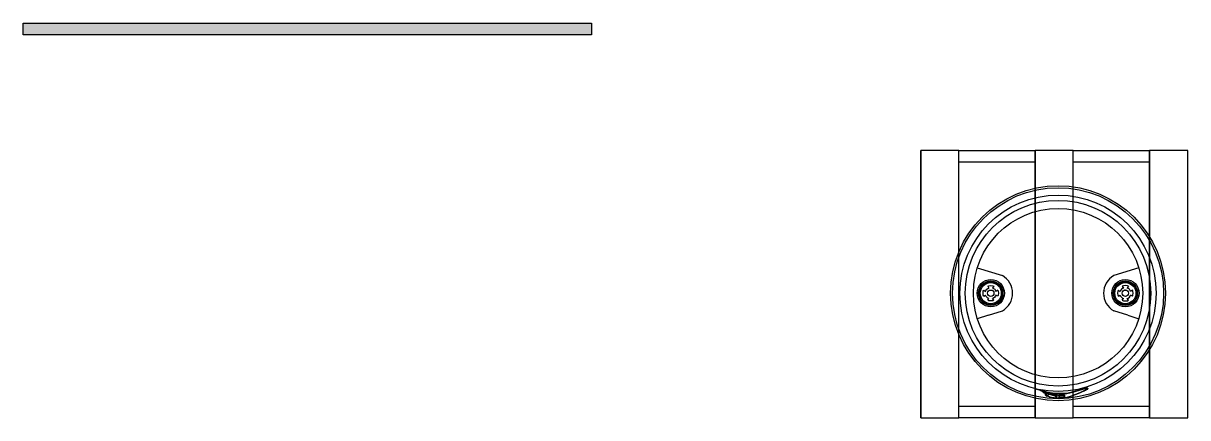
# Model space of a CAD drawing. Header units: millimetres. Extents: x 19989 to 114677, y -6335 to 49043.
# Drawn here: x 89152 to 92205, y 29902 to 30936 of the extents above; entities that cross this region are included whole.
import ezdxf

# ---------------------------------------------------------------- set-up
doc = ezdxf.new("R2010")
doc.units = ezdxf.units.MM
doc.header["$MEASUREMENT"] = 0
doc.layers.add('Edges', color=7, linetype='Continuous')

# ---------------------------------------------------------------- blocks, each defined once
blk = doc.blocks.new('plasticwaterdrumplan')
at = {"layer": 'Edges'}
for p, q in [((19.15, 3.55), (22, 2.66)), ((37.52, 3.55), (34.66, 2.66)), ((20.33, 1.45), (20.45, 1.5)), ((20.33, 1.45), (20.47, 1.24)), ((20.45, 1.5), (20.68, 1.53)), ((20.68, 1.53), (20.91, 1.5)), ((21.03, 1.45), (20.89, 1.24)), ((20.91, 1.5), (21.03, 1.45)), ((35.76, 1.5), (35.63, 1.45)), ((35.63, 1.45), (35.78, 1.24)), ((35.99, 1.53), (35.76, 1.5)), ((36.22, 1.5), (35.99, 1.53)), ((36.34, 1.45), (36.2, 1.24)), ((36.34, 1.45), (36.22, 1.5)), ((19.8, 0.65), (19.83, 0.88)), ((19.83, 0.42), (19.8, 0.65)), ((19.83, 0.88), (19.88, 1)), ((19.88, 0.3), (19.83, 0.42)), ((19.88, 1), (20.09, 0.86)), ((19.88, 0.3), (20.09, 0.44)), ((20.09, 0.86), (20.13, 0.97)), ((20.13, 0.33), (20.09, 0.44)), ((20.13, 0.97), (20.23, 1.1)), ((20.23, 0.2), (20.13, 0.33)), ((20.23, 1.1), (20.36, 1.2)), ((20.36, 0.1), (20.23, 0.2)), ((20.33, -0.15), (20.47, 0.06)), ((20.36, 1.2), (20.47, 1.24)), ((20.47, 0.06), (20.36, 0.1)), ((20.68, 1.01), (20.77, 1)), ((20.89, 1.24), (21, 1.2)), ((21, 0.1), (20.89, 0.06)), ((21.03, -0.15), (20.89, 0.06)), ((21, 1.2), (21.13, 1.1)), ((21.13, 0.2), (21, 0.1)), ((21.13, 1.1), (21.23, 0.97)), ((21.23, 0.33), (21.13, 0.2)), ((21.23, 0.97), (21.27, 0.86)), ((21.27, 0.44), (21.23, 0.33)), ((21.48, 1), (21.27, 0.86)), ((21.48, 0.3), (21.27, 0.44)), ((21.48, 1), (21.53, 0.88)), ((21.53, 0.42), (21.48, 0.3)), ((21.53, 0.88), (21.56, 0.65)), ((21.56, 0.65), (21.53, 0.42)), ((35.13, 0.88), (35.1, 0.65)), ((35.1, 0.65), (35.13, 0.42)), ((35.19, 1), (35.13, 0.88)), ((35.13, 0.42), (35.19, 0.3)), ((35.19, 1), (35.39, 0.86)), ((35.19, 0.3), (35.39, 0.44)), ((35.44, 0.97), (35.39, 0.86)), ((35.39, 0.44), (35.44, 0.33)), ((35.54, 1.1), (35.44, 0.97)), ((35.44, 0.33), (35.54, 0.2)), ((35.67, 1.2), (35.54, 1.1)), ((35.54, 0.2), (35.67, 0.1)), ((35.63, -0.15), (35.78, 0.06)), ((35.78, 1.24), (35.67, 1.2)), ((35.67, 0.1), (35.78, 0.06)), ((35.99, 1.01), (35.89, 1)), ((36.3, 1.2), (36.2, 1.24)), ((36.2, 0.06), (36.3, 0.1)), ((36.34, -0.15), (36.2, 0.06)), ((36.44, 1.1), (36.3, 1.2)), ((36.3, 0.1), (36.44, 0.2)), ((36.54, 0.97), (36.44, 1.1)), ((36.44, 0.2), (36.54, 0.33)), ((36.58, 0.86), (36.54, 0.97)), ((36.54, 0.33), (36.58, 0.44)), ((36.79, 1), (36.58, 0.86)), ((36.79, 0.3), (36.58, 0.44)), ((36.84, 0.88), (36.79, 1)), ((36.79, 0.3), (36.84, 0.42)), ((36.87, 0.65), (36.84, 0.88)), ((36.84, 0.42), (36.87, 0.65)), ((20.45, -0.2), (20.33, -0.15)), ((20.68, -0.23), (20.45, -0.2)), ((20.91, -0.2), (20.68, -0.23)), ((21.03, -0.15), (20.91, -0.2)), ((35.63, -0.15), (35.76, -0.2)), ((35.76, -0.2), (35.99, -0.23)), ((35.99, -0.23), (36.22, -0.2)), ((36.22, -0.2), (36.34, -0.15)), ((20.41, -1.85), (19.15, -2.26)), ((20.41, -1.85), (22, -1.35)), ((36.26, -1.85), (34.66, -1.35)), ((36.26, -1.85), (37.52, -2.26)), ((25.72, -10.23), (26.59, -10.46)), ((25.73, -10.21), (26.78, -10.49)), ((26.36, -10.41), (26.54, -10.46)), ((26.36, -10.43), (26.53, -10.48)), ((26.54, -10.46), (26.53, -10.48)), ((26.54, -10.46), (26.59, -10.47)), ((26.59, -10.46), (26.6, -10.46)), ((26.6, -10.48), (26.59, -10.47)), ((26.62, -10.47), (26.6, -10.46)), ((26.6, -10.46), (26.75, -10.5)), ((26.61, -10.48), (26.6, -10.48)), ((26.61, -10.48), (26.61, -10.49)), ((26.62, -10.5), (26.61, -10.49)), ((26.63, -10.48), (26.62, -10.47)), ((26.62, -10.47), (26.62, -10.47)), ((26.63, -10.5), (26.62, -10.5)), ((26.64, -10.49), (26.63, -10.48)), ((26.63, -10.51), (26.63, -10.5)), ((26.64, -10.52), (26.63, -10.51)), ((26.65, -10.5), (26.64, -10.49)), ((26.64, -10.49), (26.64, -10.49)), ((26.64, -10.53), (26.64, -10.52)), ((26.64, -10.54), (26.64, -10.53)), ((26.64, -10.57), (26.65, -10.54)), ((26.65, -10.54), (26.64, -10.54)), ((26.64, -10.59), (26.64, -10.57)), ((26.65, -10.61), (26.64, -10.59)), ((26.65, -10.51), (26.65, -10.5)), ((26.66, -10.52), (26.65, -10.51)), ((26.65, -10.51), (26.65, -10.51)), ((26.65, -10.54), (26.67, -10.53)), ((26.66, -10.53), (26.65, -10.55)), ((26.65, -10.55), (26.65, -10.54)), ((26.65, -10.55), (26.65, -10.55)), ((26.66, -10.53), (26.66, -10.52)), ((26.67, -10.56), (26.66, -10.57)), ((26.66, -10.57), (26.66, -10.59)), ((26.66, -10.59), (26.66, -10.6)), ((26.67, -10.53), (26.69, -10.51)), ((26.68, -10.54), (26.67, -10.56)), ((26.7, -10.53), (26.68, -10.54)), ((26.69, -10.51), (26.72, -10.5)), ((26.7, -10.56), (26.69, -10.59)), ((26.69, -10.59), (26.7, -10.63)), ((26.72, -10.53), (26.7, -10.53)), ((26.72, -10.54), (26.7, -10.56)), ((26.72, -10.5), (26.75, -10.5)), ((26.74, -10.52), (26.72, -10.53)), ((26.75, -10.53), (26.72, -10.54)), ((26.77, -10.53), (26.74, -10.52)), ((26.75, -10.5), (26.77, -10.5)), ((26.75, -10.5), (26.77, -10.51)), ((26.78, -10.54), (26.75, -10.53)), ((26.77, -10.5), (26.8, -10.51)), ((26.8, -10.51), (26.77, -10.51)), ((26.79, -10.54), (26.77, -10.53)), ((26.78, -10.49), (27.01, -10.56)), ((26.78, -10.49), (26.8, -10.51)), ((26.78, -10.54), (26.8, -10.55)), ((26.81, -10.55), (26.79, -10.54)), ((26.8, -10.51), (26.82, -10.53)), ((26.81, -10.55), (26.8, -10.55)), ((26.81, -10.55), (26.81, -10.55)), ((26.81, -10.55), (26.85, -10.56)), ((26.82, -10.53), (26.84, -10.55)), ((26.84, -10.55), (26.85, -10.56)), ((26.85, -10.56), (27.07, -10.63)), ((30.28, -10.5), (29.8, -10.63)), ((30.28, -10.5), (29.8, -10.63)), ((30.28, -10.51), (29.81, -10.63)), ((30.28, -10.51), (29.81, -10.64)), ((30.29, -10.51), (29.81, -10.64)), ((29.81, -10.65), (30.29, -10.52)), ((30.76, -10.36), (30.28, -10.5)), ((30.76, -10.37), (30.28, -10.51)), ((30.76, -10.37), (30.28, -10.5)), ((30.76, -10.37), (30.28, -10.51)), ((30.29, -10.52), (30.76, -10.38)), ((30.76, -10.38), (30.29, -10.51)), ((30.76, -10.36), (31.23, -10.22)), ((30.76, -10.38), (31.3, -10.22)), ((31.23, -10.22), (30.76, -10.37)), ((31.23, -10.22), (30.76, -10.37)), ((31.24, -10.23), (30.76, -10.38)), ((31.23, -10.23), (30.76, -10.37)), ((30.8, -10.67), (31.26, -10.46)), ((31.27, -10.46), (30.8, -10.67)), ((31.27, -10.46), (30.8, -10.68)), ((31.28, -10.47), (30.81, -10.69)), ((31.27, -10.47), (30.81, -10.68)), ((31.28, -10.47), (30.81, -10.68)), ((31.26, -10.21), (31.23, -10.22)), ((31.26, -10.21), (31.23, -10.22)), ((31.27, -10.21), (31.23, -10.22)), ((31.27, -10.22), (31.23, -10.23)), ((31.27, -10.22), (31.24, -10.23)), ((31.26, -10.21), (31.3, -10.2)), ((31.3, -10.2), (31.26, -10.21)), ((31.26, -10.46), (31.33, -10.42)), ((31.3, -10.2), (31.27, -10.21)), ((31.3, -10.21), (31.27, -10.22)), ((31.3, -10.21), (31.27, -10.22)), ((31.3, -10.44), (31.27, -10.46)), ((31.31, -10.45), (31.27, -10.46)), ((31.31, -10.45), (31.27, -10.47)), ((31.31, -10.45), (31.28, -10.47)), ((31.31, -10.45), (31.28, -10.47)), ((31.3, -10.2), (31.33, -10.19)), ((31.33, -10.19), (31.3, -10.2)), ((31.33, -10.19), (31.3, -10.2)), ((31.34, -10.2), (31.3, -10.21)), ((31.33, -10.2), (31.3, -10.21)), ((31.3, -10.22), (31.34, -10.21)), ((31.34, -10.43), (31.3, -10.44)), ((31.34, -10.43), (31.31, -10.45)), ((31.35, -10.43), (31.31, -10.45)), ((31.35, -10.43), (31.31, -10.45)), ((31.31, -10.45), (31.35, -10.44)), ((31.36, -10.18), (31.33, -10.19)), ((31.37, -10.18), (31.33, -10.19)), ((31.37, -10.18), (31.33, -10.19)), ((31.37, -10.19), (31.33, -10.2)), ((31.33, -10.42), (31.4, -10.39)), ((31.34, -10.21), (31.4, -10.19)), ((31.37, -10.19), (31.34, -10.2)), ((31.38, -10.41), (31.34, -10.43)), ((31.37, -10.41), (31.34, -10.43)), ((31.38, -10.41), (31.35, -10.43)), ((31.35, -10.44), (31.39, -10.42)), ((31.38, -10.42), (31.35, -10.43)), ((31.4, -10.17), (31.36, -10.18)), ((31.4, -10.17), (31.37, -10.18)), ((31.4, -10.18), (31.37, -10.19)), ((31.4, -10.18), (31.37, -10.18)), ((31.4, -10.18), (31.37, -10.19)), ((31.41, -10.39), (31.37, -10.41)), ((31.41, -10.39), (31.38, -10.41)), ((31.42, -10.4), (31.38, -10.42)), ((31.42, -10.4), (31.38, -10.41)), ((31.42, -10.4), (31.39, -10.42)), ((31.4, -10.17), (31.43, -10.16)), ((31.43, -10.16), (31.4, -10.17)), ((31.44, -10.17), (31.4, -10.18)), ((31.43, -10.17), (31.4, -10.18)), ((31.43, -10.17), (31.4, -10.18)), ((31.4, -10.19), (31.44, -10.18)), ((31.4, -10.39), (31.44, -10.37)), ((31.45, -10.37), (31.41, -10.39)), ((31.44, -10.37), (31.41, -10.39)), ((31.42, -10.4), (31.46, -10.38)), ((31.45, -10.38), (31.42, -10.4)), ((31.45, -10.38), (31.42, -10.4)), ((31.47, -10.15), (31.43, -10.16)), ((31.47, -10.15), (31.43, -10.16)), ((31.47, -10.16), (31.43, -10.17)), ((31.47, -10.16), (31.43, -10.17)), ((31.44, -10.18), (31.5, -10.16)), ((31.47, -10.17), (31.44, -10.17)), ((31.44, -10.37), (31.51, -10.33)), ((31.48, -10.35), (31.44, -10.37)), ((31.48, -10.36), (31.45, -10.37)), ((31.49, -10.36), (31.45, -10.38)), ((31.49, -10.36), (31.45, -10.38)), ((31.46, -10.38), (31.49, -10.36)), ((31.5, -10.14), (31.47, -10.15)), ((31.5, -10.15), (31.47, -10.16)), ((31.5, -10.15), (31.47, -10.15)), ((31.5, -10.15), (31.47, -10.16)), ((31.5, -10.16), (31.47, -10.17)), ((31.51, -10.33), (31.48, -10.35)), ((31.52, -10.34), (31.48, -10.36)), ((31.53, -10.34), (31.49, -10.36)), ((31.52, -10.34), (31.49, -10.36)), ((31.52, -10.34), (31.49, -10.36)), ((31.5, -10.14), (31.53, -10.13)), ((31.54, -10.14), (31.5, -10.15)), ((31.54, -10.14), (31.5, -10.15)), ((31.53, -10.14), (31.5, -10.15)), ((31.5, -10.16), (31.54, -10.15)), ((31.54, -10.15), (31.5, -10.16)), ((31.51, -10.33), (31.54, -10.31)), ((31.55, -10.32), (31.51, -10.33)), ((31.56, -10.32), (31.52, -10.34)), ((31.55, -10.32), (31.52, -10.34)), ((31.56, -10.32), (31.52, -10.34)), ((31.57, -10.13), (31.53, -10.13)), ((31.57, -10.13), (31.53, -10.14)), ((31.56, -10.33), (31.53, -10.34)), ((31.57, -10.13), (31.54, -10.14)), ((31.57, -10.14), (31.54, -10.15)), ((31.57, -10.14), (31.54, -10.14)), ((31.54, -10.15), (31.59, -10.14)), ((31.54, -10.31), (31.61, -10.27)), ((31.59, -10.3), (31.55, -10.32)), ((31.58, -10.3), (31.55, -10.32)), ((31.59, -10.3), (31.56, -10.32)), ((31.59, -10.3), (31.56, -10.32)), ((31.56, -10.33), (31.6, -10.31)), ((31.6, -10.12), (31.57, -10.13)), ((31.6, -10.12), (31.57, -10.13)), ((31.6, -10.13), (31.57, -10.14)), ((31.6, -10.13), (31.57, -10.13)), ((31.59, -10.14), (31.57, -10.14)), ((31.61, -10.28), (31.58, -10.3)), ((31.6, -10.13), (31.59, -10.14)), ((31.59, -10.14), (31.6, -10.14)), ((31.61, -10.14), (31.59, -10.14)), ((31.59, -10.14), (31.59, -10.14)), ((31.62, -10.28), (31.59, -10.3)), ((31.62, -10.28), (31.59, -10.3)), ((31.63, -10.29), (31.59, -10.3)), ((31.6, -10.12), (31.63, -10.13)), ((31.63, -10.13), (31.6, -10.12)), ((31.6, -10.12), (31.6, -10.12)), ((31.62, -10.13), (31.6, -10.12)), ((31.6, -10.12), (31.6, -10.13)), ((31.62, -10.13), (31.6, -10.13)), ((31.62, -10.13), (31.6, -10.13)), ((31.6, -10.13), (31.6, -10.13)), ((31.6, -10.14), (31.62, -10.15)), ((31.63, -10.29), (31.6, -10.31)), ((31.63, -10.15), (31.61, -10.14)), ((31.61, -10.27), (31.66, -10.24)), ((31.65, -10.26), (31.61, -10.28)), ((31.64, -10.14), (31.62, -10.13)), ((31.64, -10.14), (31.62, -10.13)), ((31.62, -10.13), (31.62, -10.13)), ((31.65, -10.14), (31.62, -10.13)), ((31.62, -10.13), (31.62, -10.13)), ((31.62, -10.13), (31.63, -10.13)), ((31.62, -10.15), (31.64, -10.16)), ((31.65, -10.26), (31.62, -10.28)), ((31.66, -10.26), (31.62, -10.28)), ((31.65, -10.13), (31.63, -10.13)), ((31.63, -10.13), (31.63, -10.13)), ((31.65, -10.14), (31.63, -10.13)), ((31.65, -10.16), (31.63, -10.15)), ((31.66, -10.27), (31.63, -10.29)), ((31.66, -10.27), (31.63, -10.29)), ((31.66, -10.15), (31.64, -10.14)), ((31.65, -10.14), (31.64, -10.14)), ((31.64, -10.14), (31.64, -10.14)), ((31.65, -10.15), (31.64, -10.14)), ((31.64, -10.16), (31.65, -10.17)), ((31.67, -10.15), (31.65, -10.13)), ((31.65, -10.14), (31.65, -10.13)), ((31.67, -10.15), (31.65, -10.14)), ((31.67, -10.15), (31.65, -10.14)), ((31.65, -10.14), (31.65, -10.14)), ((31.67, -10.17), (31.65, -10.15)), ((31.66, -10.15), (31.65, -10.15)), ((31.66, -10.17), (31.65, -10.16)), ((31.65, -10.17), (31.66, -10.19)), ((31.67, -10.24), (31.65, -10.26)), ((31.68, -10.24), (31.65, -10.26)), ((31.67, -10.15), (31.66, -10.15)), ((31.68, -10.16), (31.66, -10.15)), ((31.67, -10.18), (31.66, -10.17)), ((31.66, -10.19), (31.67, -10.2)), ((31.67, -10.23), (31.66, -10.24)), ((31.66, -10.24), (31.67, -10.24)), ((31.66, -10.27), (31.7, -10.25)), ((31.69, -10.25), (31.66, -10.26)), ((31.69, -10.25), (31.66, -10.27)), ((31.7, -10.25), (31.66, -10.27)), ((31.67, -10.15), (31.69, -10.16)), ((31.67, -10.15), (31.67, -10.15)), ((31.68, -10.16), (31.67, -10.15)), ((31.67, -10.15), (31.67, -10.15)), ((31.68, -10.16), (31.67, -10.15)), ((31.67, -10.17), (31.68, -10.16)), ((31.68, -10.18), (31.67, -10.17)), ((31.68, -10.2), (31.67, -10.18)), ((31.67, -10.2), (31.67, -10.22)), ((31.67, -10.22), (31.67, -10.23)), ((31.67, -10.24), (31.68, -10.23)), ((31.67, -10.24), (31.68, -10.24)), ((31.68, -10.16), (31.69, -10.16)), ((31.7, -10.18), (31.68, -10.16)), ((31.68, -10.16), (31.68, -10.16)), ((31.68, -10.16), (31.68, -10.16)), ((31.69, -10.18), (31.68, -10.16)), ((31.69, -10.18), (31.68, -10.16)), ((31.69, -10.2), (31.68, -10.18)), ((31.69, -10.18), (31.68, -10.18)), ((31.68, -10.21), (31.68, -10.2)), ((31.68, -10.23), (31.68, -10.21)), ((31.68, -10.24), (31.69, -10.23)), ((31.68, -10.24), (31.69, -10.25)), ((31.7, -10.17), (31.69, -10.16)), ((31.69, -10.19), (31.69, -10.18)), ((31.7, -10.19), (31.69, -10.18)), ((31.69, -10.18), (31.69, -10.18)), ((31.7, -10.18), (31.69, -10.18)), ((31.7, -10.19), (31.69, -10.19)), ((31.7, -10.21), (31.69, -10.19)), ((31.69, -10.19), (31.69, -10.2)), ((31.69, -10.21), (31.69, -10.2)), ((31.7, -10.21), (31.69, -10.21)), ((31.69, -10.23), (31.69, -10.21)), ((31.69, -10.23), (31.7, -10.21)), ((31.69, -10.25), (31.7, -10.23)), ((31.69, -10.25), (31.69, -10.23)), ((31.69, -10.23), (31.7, -10.23)), ((31.69, -10.23), (31.69, -10.23)), ((31.69, -10.25), (31.7, -10.25)), ((31.69, -10.25), (31.69, -10.25)), ((31.7, -10.19), (31.7, -10.17)), ((31.7, -10.18), (31.7, -10.17)), ((31.7, -10.19), (31.7, -10.18)), ((31.7, -10.19), (31.71, -10.21)), ((31.7, -10.19), (31.7, -10.19)), ((31.7, -10.21), (31.7, -10.19)), ((31.7, -10.21), (31.7, -10.19)), ((31.7, -10.19), (31.7, -10.19)), ((31.71, -10.21), (31.7, -10.23)), ((31.7, -10.21), (31.71, -10.21)), ((31.7, -10.23), (31.7, -10.21)), ((31.7, -10.21), (31.7, -10.21)), ((31.7, -10.21), (31.7, -10.21)), ((31.7, -10.23), (31.7, -10.21)), ((31.7, -10.25), (31.7, -10.23)), ((31.7, -10.23), (31.7, -10.23)), ((31.7, -10.25), (31.7, -10.23)), ((31.7, -10.23), (31.7, -10.23)), ((31.7, -10.25), (31.7, -10.25)), ((26.66, -10.64), (26.65, -10.61)), ((26.66, -10.6), (26.67, -10.62)), ((26.68, -10.66), (26.66, -10.64)), ((26.67, -10.62), (26.69, -10.64)), ((26.7, -10.67), (26.68, -10.66)), ((26.69, -10.64), (26.71, -10.65)), ((26.7, -10.63), (26.72, -10.65)), ((26.73, -10.68), (26.7, -10.67)), ((26.71, -10.65), (26.73, -10.66)), ((26.72, -10.65), (26.77, -10.66)), ((26.73, -10.66), (26.76, -10.67)), ((26.75, -10.69), (26.73, -10.68)), ((26.78, -10.69), (26.75, -10.69)), ((26.76, -10.67), (26.77, -10.66)), ((26.77, -10.66), (26.81, -10.68)), ((26.81, -10.68), (26.78, -10.69)), ((26.81, -10.68), (26.81, -10.68)), ((26.81, -10.68), (26.93, -10.71)), ((26.9, -10.77), (26.89, -10.83)), ((26.89, -10.83), (26.9, -10.77)), ((26.89, -10.83), (26.9, -10.88)), ((26.9, -10.88), (26.89, -10.83)), ((26.89, -10.83), (26.89, -10.83)), ((26.9, -10.83), (26.89, -10.83)), ((26.93, -10.72), (26.9, -10.77)), ((26.9, -10.77), (26.93, -10.72)), ((26.9, -10.77), (26.91, -10.77)), ((26.9, -10.83), (26.91, -10.77)), ((26.9, -10.77), (26.9, -10.77)), ((26.9, -10.83), (26.91, -10.78)), ((26.91, -10.88), (26.9, -10.83)), ((26.9, -10.88), (26.9, -10.83)), ((26.9, -10.83), (26.9, -10.83)), ((26.9, -10.88), (26.91, -10.93)), ((26.91, -10.88), (26.9, -10.88)), ((26.9, -10.88), (26.9, -10.88)), ((26.9, -10.88), (26.9, -10.88)), ((26.92, -10.93), (26.9, -10.88)), ((26.92, -10.93), (26.9, -10.88)), ((26.91, -10.78), (26.93, -10.73)), ((26.91, -10.77), (26.93, -10.73)), ((26.91, -10.77), (26.91, -10.78)), ((26.91, -10.83), (26.92, -10.78)), ((26.92, -10.78), (26.91, -10.83)), ((26.91, -10.83), (26.92, -10.88)), ((26.91, -10.88), (26.91, -10.83)), ((26.93, -10.93), (26.91, -10.88)), ((26.92, -10.93), (26.91, -10.88)), ((26.91, -10.93), (26.95, -10.98)), ((26.92, -10.93), (26.91, -10.93)), ((26.92, -10.78), (26.94, -10.73)), ((26.94, -10.73), (26.92, -10.78)), ((26.92, -10.88), (26.93, -10.93)), ((26.92, -10.93), (26.92, -10.93)), ((26.92, -10.93), (26.92, -10.93)), ((26.95, -10.98), (26.92, -10.93)), ((26.95, -10.97), (26.92, -10.93)), ((26.95, -10.98), (26.92, -10.93)), ((26.93, -10.71), (26.93, -10.72)), ((26.93, -10.72), (26.94, -10.71)), ((26.94, -10.71), (26.93, -10.71)), ((26.93, -10.73), (26.94, -10.72)), ((26.93, -10.73), (26.94, -10.72)), ((26.93, -10.73), (26.93, -10.72)), ((26.93, -10.72), (26.93, -10.72)), ((26.93, -10.73), (26.93, -10.73)), ((26.93, -10.93), (26.96, -10.97)), ((26.96, -10.97), (26.93, -10.93)), ((26.94, -10.72), (26.94, -10.71)), ((26.95, -10.72), (26.94, -10.73)), ((26.94, -10.73), (26.95, -10.72)), ((26.95, -10.72), (26.94, -10.72)), ((26.94, -10.72), (26.94, -10.72)), ((27.05, -10.75), (26.95, -10.72)), ((26.95, -10.72), (26.95, -10.72)), ((26.99, -11.01), (26.95, -10.97)), ((26.95, -10.98), (26.95, -10.97)), ((26.95, -10.98), (26.99, -11.02)), ((26.99, -11.01), (26.95, -10.98)), ((26.99, -11.01), (26.95, -10.98)), ((26.95, -10.98), (26.95, -10.98)), ((26.95, -10.98), (26.95, -10.98)), ((26.96, -10.97), (27, -11)), ((27, -11), (26.96, -10.97)), ((26.99, -11.01), (26.99, -11.01)), ((26.99, -11.01), (26.99, -11.01)), ((26.99, -11.01), (26.99, -11.02)), ((27.04, -11.03), (26.99, -11.01)), ((27.04, -11.03), (26.99, -11.01)), ((27.04, -11.04), (26.99, -11.01)), ((26.99, -11.02), (27.04, -11.04)), ((27.02, -10.78), (27, -10.85)), ((27, -10.85), (27.02, -10.91)), ((27, -11), (27.04, -11.02)), ((27.04, -11.03), (27, -11)), ((27.05, -10.75), (27.02, -10.78)), ((27.02, -10.91), (27.07, -10.96)), ((27.04, -11.02), (27.32, -11.11)), ((27.32, -11.13), (27.04, -11.03)), ((27.32, -11.12), (27.04, -11.03)), ((27.32, -11.12), (27.04, -11.03)), ((27.31, -11.13), (27.04, -11.04)), ((27.04, -11.04), (27.04, -11.04)), ((27.31, -11.13), (27.04, -11.04)), ((27.26, -10.81), (27.05, -10.75)), ((27.07, -10.63), (27.11, -10.63)), ((27.08, -10.63), (27.07, -10.63)), ((27.07, -10.96), (27.13, -10.98)), ((27.08, -10.63), (27.11, -10.63)), ((27.09, -10.64), (27.08, -10.63)), ((27.09, -10.64), (27.11, -10.63)), ((27.1, -10.64), (27.09, -10.64)), ((27.1, -10.64), (27.11, -10.64)), ((27.11, -10.64), (27.1, -10.64)), ((27.17, -10.64), (27.11, -10.63)), ((27.11, -10.63), (27.11, -10.63)), ((27.11, -10.63), (27.11, -10.63)), ((27.11, -10.63), (27.17, -10.64)), ((27.11, -10.63), (27.17, -10.64)), ((27.11, -10.64), (27.11, -10.63)), ((27.11, -10.64), (27.11, -10.64)), ((27.11, -10.64), (27.17, -10.65)), ((27.11, -10.64), (27.17, -10.65)), ((27.15, -10.65), (27.11, -10.64)), ((27.13, -10.98), (27.2, -10.96)), ((27.17, -10.66), (27.15, -10.65)), ((28.04, -10.93), (27.15, -10.65)), ((27.44, -10.69), (27.17, -10.64)), ((27.44, -10.68), (27.17, -10.64)), ((27.44, -10.68), (27.17, -10.64)), ((27.43, -10.7), (27.17, -10.65)), ((27.44, -10.69), (27.17, -10.65)), ((27.17, -10.66), (27.43, -10.7)), ((27.2, -10.96), (27.25, -10.91)), ((27.25, -10.91), (27.27, -10.85)), ((27.27, -10.85), (27.26, -10.81)), ((28, -11.04), (27.26, -10.81)), ((27.31, -11.13), (27.6, -11.21)), ((27.6, -11.2), (27.31, -11.13)), ((27.32, -11.11), (27.6, -11.19)), ((27.6, -11.19), (27.32, -11.12)), ((27.6, -11.2), (27.32, -11.12)), ((27.6, -11.2), (27.32, -11.13)), ((27.43, -10.7), (27.7, -10.74)), ((27.7, -10.73), (27.43, -10.7)), ((27.44, -10.68), (27.71, -10.72)), ((27.71, -10.72), (27.44, -10.68)), ((27.71, -10.73), (27.44, -10.69)), ((27.71, -10.72), (27.44, -10.69)), ((27.6, -11.19), (27.89, -11.24)), ((27.88, -11.25), (27.6, -11.19)), ((27.88, -11.25), (27.6, -11.2)), ((27.88, -11.25), (27.6, -11.2)), ((27.88, -11.26), (27.6, -11.2)), ((27.88, -11.26), (27.6, -11.21)), ((27.98, -10.76), (27.7, -10.73)), ((27.7, -10.74), (27.98, -10.76)), ((27.71, -10.72), (27.98, -10.74)), ((27.98, -10.75), (27.71, -10.72)), ((27.98, -10.75), (27.71, -10.72)), ((27.98, -10.75), (27.71, -10.73)), ((28.17, -11.28), (27.88, -11.25)), ((28.17, -11.29), (27.88, -11.25)), ((28.17, -11.28), (27.88, -11.25)), ((28.17, -11.29), (27.88, -11.26)), ((28.17, -11.29), (27.88, -11.26)), ((27.89, -11.24), (28.17, -11.27)), ((28.25, -10.76), (27.98, -10.74)), ((28.25, -10.77), (27.98, -10.75)), ((28.25, -10.77), (27.98, -10.75)), ((28.25, -10.76), (27.98, -10.75)), ((28.25, -10.78), (27.98, -10.76)), ((27.98, -10.76), (28.25, -10.78)), ((28.04, -11.11), (28, -11.04)), ((28.01, -11.04), (28, -11.04)), ((28.01, -11.04), (28.04, -11.1)), ((28.02, -11.05), (28.01, -11.04)), ((28.02, -11.05), (28.04, -11.1)), ((28.02, -11.05), (28.05, -11.09)), ((28.02, -11.05), (28.02, -11.05)), ((28.03, -11.05), (28.02, -11.05)), ((28.05, -11.09), (28.03, -11.05)), ((28.03, -11.05), (28.05, -11.09)), ((28.03, -11.05), (28.05, -11.09)), ((28.03, -11.05), (28.03, -11.05)), ((28.03, -11.05), (28.03, -11.05)), ((28.03, -11.05), (28.07, -11.06)), ((28.04, -10.93), (28.09, -10.9)), ((28.05, -10.93), (28.04, -10.93)), ((28.05, -11.09), (28.04, -11.1)), ((28.04, -11.1), (28.04, -11.1)), ((28.04, -11.1), (28.13, -11.12)), ((28.04, -11.1), (28.12, -11.12)), ((28.13, -11.13), (28.04, -11.11)), ((28.1, -10.9), (28.05, -10.93)), ((28.1, -10.91), (28.05, -10.93)), ((28.05, -10.93), (28.05, -10.93)), ((28.06, -10.93), (28.05, -10.93)), ((28.12, -11.11), (28.05, -11.09)), ((28.05, -11.09), (28.05, -11.09)), ((28.05, -11.09), (28.05, -11.09)), ((28.05, -11.09), (28.12, -11.12)), ((28.05, -11.09), (28.12, -11.11)), ((28.1, -10.91), (28.06, -10.93)), ((28.1, -10.91), (28.06, -10.94)), ((28.06, -10.94), (28.1, -10.92)), ((28.06, -10.94), (28.06, -10.93)), ((28.06, -10.94), (28.11, -10.95)), ((28.06, -10.94), (28.06, -10.94)), ((28.08, -11.07), (28.07, -11.06)), ((28.08, -11.07), (28.09, -11.07)), ((28.09, -10.9), (28.18, -10.92)), ((28.09, -11.07), (28.1, -11.07)), ((28.09, -11.07), (28.09, -11.07)), ((28.09, -11.07), (28.09, -11.07)), ((28.18, -10.92), (28.1, -10.9)), ((28.1, -10.91), (28.1, -10.9)), ((28.18, -10.93), (28.1, -10.91)), ((28.17, -10.93), (28.1, -10.91)), ((28.1, -10.91), (28.1, -10.91)), ((28.17, -10.93), (28.1, -10.91)), ((28.1, -10.91), (28.1, -10.91)), ((28.1, -10.92), (28.1, -10.91)), ((28.1, -10.92), (28.17, -10.94)), ((28.1, -11.07), (28.1, -11.07)), ((28.1, -11.07), (28.1, -11.07)), ((28.11, -11.07), (28.1, -11.07)), ((28.11, -10.95), (28.11, -10.95)), ((28.11, -10.95), (28.11, -10.95)), ((28.14, -10.96), (28.11, -10.95)), ((28.11, -10.95), (28.11, -10.95)), ((28.11, -10.95), (28.11, -10.95)), ((28.11, -11.07), (28.14, -11.07)), ((28.19, -11.07), (28.12, -11.11)), ((28.12, -11.11), (28.19, -11.07)), ((28.12, -11.12), (28.2, -11.08)), ((28.12, -11.12), (28.19, -11.08)), ((28.12, -11.12), (28.12, -11.11)), ((28.12, -11.11), (28.12, -11.11)), ((28.13, -11.12), (28.12, -11.12)), ((28.12, -11.12), (28.12, -11.12)), ((28.13, -11.12), (28.2, -11.08)), ((28.2, -11.09), (28.13, -11.13)), ((28.17, -10.99), (28.14, -10.96)), ((28.14, -11.07), (28.16, -11.05)), ((28.16, -11.05), (28.17, -11.02)), ((28.18, -10.93), (28.17, -10.93)), ((28.17, -10.93), (28.17, -10.93)), ((28.17, -10.93), (28.17, -10.94)), ((28.21, -11), (28.17, -10.93)), ((28.21, -11), (28.17, -10.93)), ((28.17, -10.94), (28.21, -11)), ((28.17, -11.02), (28.17, -10.99)), ((28.17, -11.27), (28.46, -11.29)), ((28.46, -11.29), (28.17, -11.28)), ((28.46, -11.3), (28.17, -11.28)), ((28.17, -11.29), (28.46, -11.31)), ((28.46, -11.3), (28.17, -11.29)), ((28.46, -11.3), (28.17, -11.29)), ((28.18, -10.92), (28.18, -10.93)), ((28.22, -11), (28.18, -10.92)), ((28.18, -10.92), (28.23, -11)), ((28.22, -11), (28.18, -10.93)), ((28.21, -11), (28.19, -11.07)), ((28.19, -11.08), (28.21, -11)), ((28.19, -11.07), (28.21, -11)), ((28.19, -11.08), (28.19, -11.07)), ((28.19, -11.07), (28.19, -11.07)), ((28.2, -11.08), (28.19, -11.08)), ((28.23, -11), (28.2, -11.09)), ((28.2, -11.08), (28.22, -11)), ((28.2, -11.08), (28.22, -11)), ((28.2, -11.08), (28.2, -11.08)), ((28.21, -11), (28.22, -11)), ((28.21, -11), (28.21, -11)), ((28.21, -11), (28.21, -11)), ((28.22, -11), (28.22, -11)), ((28.25, -10.76), (28.52, -10.77)), ((28.52, -10.77), (28.25, -10.76)), ((28.52, -10.78), (28.25, -10.77)), ((28.52, -10.78), (28.25, -10.77)), ((28.25, -10.78), (28.52, -10.79)), ((28.52, -10.79), (28.25, -10.78)), ((28.43, -10.93), (29.05, -10.92)), ((28.44, -11.17), (28.43, -10.93)), ((28.43, -10.93), (28.44, -10.94)), ((29.04, -10.93), (28.44, -10.94)), ((29.04, -10.93), (28.44, -10.94)), ((28.44, -10.94), (28.44, -11.16)), ((28.44, -10.94), (28.45, -11.16)), ((28.44, -10.94), (28.45, -10.95)), ((28.44, -10.94), (28.44, -10.94)), ((29.04, -11.15), (28.44, -11.16)), ((28.44, -11.16), (28.44, -11.17)), ((28.45, -11.16), (28.44, -11.16)), ((28.44, -11.17), (29.05, -11.16)), ((28.45, -10.95), (29.03, -10.94)), ((29.03, -10.94), (28.45, -10.95)), ((29.03, -10.94), (28.45, -10.95)), ((28.46, -11.15), (28.45, -10.95)), ((28.45, -10.95), (28.45, -11.15)), ((28.45, -10.95), (28.45, -10.95)), ((28.45, -10.95), (28.45, -10.95)), ((28.45, -10.95), (28.45, -11.15)), ((29.03, -11.14), (28.45, -11.15)), ((28.45, -11.15), (28.45, -11.15)), ((28.45, -11.15), (28.45, -11.16)), ((28.46, -11.15), (28.45, -11.15)), ((29.04, -11.15), (28.45, -11.16)), ((29.03, -11.15), (28.45, -11.15)), ((29.03, -11.14), (28.46, -11.15)), ((28.46, -11.29), (28.75, -11.28)), ((28.75, -11.29), (28.46, -11.29)), ((28.75, -11.29), (28.46, -11.3)), ((28.76, -11.29), (28.46, -11.3)), ((28.76, -11.3), (28.46, -11.3)), ((28.76, -11.3), (28.46, -11.31)), ((28.52, -10.77), (28.79, -10.77)), ((28.79, -10.77), (28.52, -10.77)), ((28.79, -10.78), (28.52, -10.78)), ((28.79, -10.78), (28.52, -10.78)), ((28.52, -10.79), (28.79, -10.79)), ((28.79, -10.79), (28.52, -10.79)), ((28.75, -11.28), (29.04, -11.25)), ((29.04, -11.26), (28.75, -11.29)), ((29.04, -11.26), (28.75, -11.29)), ((29.05, -11.27), (28.76, -11.3)), ((29.05, -11.27), (28.76, -11.29)), ((29.05, -11.27), (28.76, -11.3)), ((29.06, -10.76), (28.79, -10.77)), ((29.06, -10.76), (28.79, -10.77)), ((29.06, -10.77), (28.79, -10.78)), ((29.06, -10.77), (28.79, -10.78)), ((29.06, -10.78), (28.79, -10.79)), ((28.79, -10.79), (29.06, -10.78)), ((29.03, -10.94), (29.04, -10.93)), ((29.03, -10.94), (29.03, -11.14)), ((29.03, -11.15), (29.03, -10.94)), ((29.03, -11.14), (29.03, -10.94)), ((29.03, -10.94), (29.03, -10.94)), ((29.03, -10.94), (29.03, -10.94)), ((29.03, -11.15), (29.03, -11.14)), ((29.03, -11.14), (29.03, -11.14)), ((29.04, -11.15), (29.03, -11.15)), ((29.04, -10.93), (29.05, -10.92)), ((29.04, -11.15), (29.04, -10.93)), ((29.04, -11.15), (29.04, -10.93)), ((29.04, -10.93), (29.04, -10.93)), ((29.05, -11.16), (29.04, -11.15)), ((29.04, -11.15), (29.04, -11.15)), ((29.04, -11.25), (29.33, -11.21)), ((29.33, -11.21), (29.04, -11.26)), ((29.33, -11.22), (29.04, -11.26)), ((29.05, -10.92), (29.05, -11.16)), ((29.33, -11.22), (29.05, -11.27)), ((29.33, -11.22), (29.05, -11.27)), ((29.05, -11.27), (29.33, -11.23)), ((29.06, -10.76), (29.33, -10.74)), ((29.33, -10.75), (29.06, -10.77)), ((29.33, -10.75), (29.06, -10.76)), ((29.06, -10.78), (29.33, -10.76)), ((29.33, -10.76), (29.06, -10.78)), ((29.33, -10.76), (29.06, -10.77)), ((29.81, -10.63), (29.33, -10.75)), ((29.8, -10.63), (29.33, -10.75)), ((29.8, -10.63), (29.33, -10.74)), ((29.81, -10.64), (29.33, -10.75)), ((29.33, -10.75), (29.33, -10.74)), ((29.33, -10.75), (29.33, -10.75)), ((29.33, -10.75), (29.33, -10.75)), ((29.33, -10.75), (29.34, -10.76)), ((29.33, -10.75), (29.33, -10.76)), ((29.33, -10.76), (29.33, -10.76)), ((29.33, -10.76), (29.34, -10.76)), ((29.33, -10.77), (29.34, -10.76)), ((29.33, -10.76), (29.33, -10.76)), ((29.33, -10.76), (29.33, -10.76)), ((29.33, -10.76), (29.34, -10.76)), ((29.33, -10.76), (29.33, -10.76)), ((29.33, -10.76), (29.33, -10.77)), ((29.33, -10.76), (29.33, -10.76)), ((29.83, -11.05), (29.33, -11.22)), ((29.33, -11.21), (29.83, -11.05)), ((29.83, -11.06), (29.33, -11.22)), ((29.83, -11.06), (29.33, -11.22)), ((29.84, -11.06), (29.33, -11.23)), ((29.84, -11.07), (29.33, -11.23)), ((29.33, -11.21), (29.33, -11.21)), ((29.33, -11.21), (29.33, -11.21)), ((29.33, -11.21), (29.33, -11.21)), ((29.33, -11.21), (29.33, -11.21)), ((29.33, -11.21), (29.33, -11.21)), ((29.33, -11.21), (29.33, -11.21)), ((29.33, -11.21), (29.33, -11.21)), ((29.33, -11.21), (29.33, -11.22)), ((29.33, -11.22), (29.33, -11.23)), ((29.33, -11.22), (29.33, -11.22)), ((29.33, -11.22), (29.33, -11.22)), ((29.33, -11.22), (29.33, -11.22)), ((29.33, -11.22), (29.33, -11.22)), ((29.33, -11.23), (29.33, -11.23)), ((29.81, -10.64), (29.34, -10.76)), ((29.34, -10.76), (29.81, -10.65)), ((29.34, -10.76), (29.34, -10.76)), ((30.32, -10.87), (29.83, -11.05)), ((29.83, -11.05), (30.32, -10.87)), ((30.32, -10.88), (29.83, -11.06)), ((30.33, -10.88), (29.83, -11.06)), ((30.33, -10.88), (29.84, -11.07)), ((30.33, -10.88), (29.84, -11.06)), ((30.32, -10.87), (30.8, -10.67)), ((30.8, -10.67), (30.32, -10.87)), ((30.8, -10.68), (30.32, -10.88)), ((30.81, -10.68), (30.33, -10.88)), ((30.81, -10.68), (30.33, -10.88)), ((30.33, -10.88), (30.81, -10.69))]:
    blk.add_line(p, q, dxfattribs=at)
for centre, radius in [((28.33, 0.65), 12.22), ((28.33, 0.65), 12), ((28.33, 0.65), 11.16), ((28.33, 0.65), 10.55), ((28.33, 0.65), 9.63), ((20.68, 0.65), 1.55), ((20.68, 0.65), 1.39), ((20.68, 0.65), 1.33), ((20.68, 0.65), 1.2), ((35.99, 0.65), 1.55), ((35.99, 0.65), 1.39), ((35.99, 0.65), 1.33), ((35.99, 0.65), 1.2), ((20.68, 0.65), 0.36), ((35.99, 0.65), 0.36)]:
    blk.add_circle(centre, radius, dxfattribs=at)
for centre, start, end in [((20.85, 0.65), 299.8169, 60.1831), ((35.81, 0.65), 119.8169, 240.1831)]:
    blk.add_arc(centre, 2.31, start, end, dxfattribs=at)

msp = doc.modelspace()

# ---------------------------------------------------------------- hatches: boundary and pattern name
h = msp.add_hatch(color=256)
h.dxf.hatch_style = 1
h.paths.add_polyline_path([(90642.4, 30905.6), (90642.4, 30935.6), (89152.4, 30935.6), (89152.4, 30905.6)])

# ---------------------------------------------------------------- linework, layer by layer
for points in [[(89152.4, 30905.6), (89152.4, 30935.6), (90642.4, 30935.6), (90642.4, 30905.6), (89152.4, 30905.6)], [(91505.2, 29901.9), (91505.2, 30601.9)], [(91605.2, 30601.9), (91505.2, 30601.9), (91505.2, 29901.9), (91605.2, 29901.9), (91605.2, 30601.9)], [(91605.2, 29901.9), (91605.2, 30601.9)], [(91805.2, 30571.9), (91605.2, 30571.9), (91605.2, 30601.9), (91805.2, 30601.9), (91805.2, 30571.9)], [(91805.2, 29901.9), (91805.2, 30601.9)], [(91905.2, 30601.9), (91805.2, 30601.9), (91805.2, 29901.9), (91905.2, 29901.9), (91905.2, 30601.9)], [(91905.2, 29901.9), (91905.2, 30601.9)], [(92105.2, 30571.9), (91905.2, 30571.9), (91905.2, 30601.9), (92105.2, 30601.9), (92105.2, 30571.9)], [(92105.2, 29901.9), (92105.2, 30601.9)], [(92205.2, 30601.9), (92105.2, 30601.9), (92105.2, 29901.9), (92205.2, 29901.9), (92205.2, 30601.9)], [(92205.2, 29901.9), (92205.2, 30601.9)], [(91805.2, 29901.9), (91605.2, 29901.9), (91605.2, 29931.9), (91805.2, 29931.9), (91805.2, 29901.9)], [(92105.2, 29901.9), (91905.2, 29901.9), (91905.2, 29931.9), (92105.2, 29931.9), (92105.2, 29901.9)]]:
    msp.add_lwpolyline(points)

# ---------------------------------------------------------------- block references
at = {"xscale": 23.05147426977291, "yscale": 23.05147426977291, "zscale": 23.05147426977291}
msp.add_blockref('plasticwaterdrumplan', (91212.2, 30213.2), dxfattribs=at)

doc.saveas('drawing.dxf')
